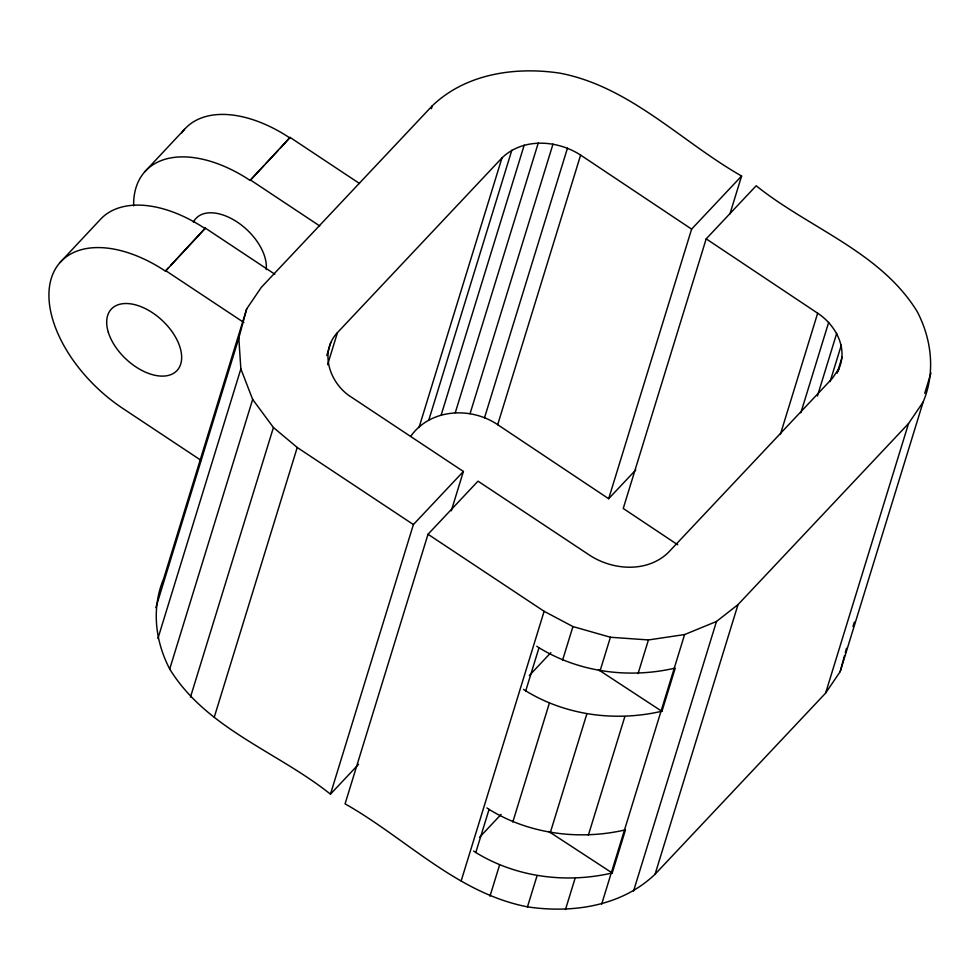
<?xml version="1.0" encoding="UTF-8"?>
<svg xmlns="http://www.w3.org/2000/svg" width="980" height="980" viewBox="0 0 980 980"><rect width="100%" height="100%" fill="white"/><g stroke="black" fill="none" stroke-linecap="round" stroke-linejoin="round"><path stroke-width="1.47" d="M358.582 764.302L330.456 794.168C277.818 752.015 206.327 728.74 169.712 669.022C155.085 641.03 151.324 608.029 163.734 578.506L246.678 308.896L261.268 287.41L432.303 105.779C465.855 73.586 515.419 66.456 559.899 73.157C630.152 86.595 681.382 141.794 741.603 176.032L729.941 213.922M155.869 607.625L238.814 338.026L246.678 308.896M410.632 436.431C430.159 408.55 470.89 406.443 497.681 424.683L608.666 498.722L691.611 229.124L580.626 155.085C557.326 139.944 522.977 137.543 501.956 157.927L337.475 332.588C318.427 352.629 330.468 384.552 351.906 397.488L463.393 471.466L451.29 510.813M839.027 368.48C848.067 347.704 835.303 324.76 817.663 313.22L706.188 238.851L756.18 185.759C808.88 228.156 880.383 251.725 917.158 311.505C931.784 339.497 935.557 372.51 923.136 402.033L840.191 671.631L825.601 693.117L655.069 874.221C621.516 906.414 571.952 913.544 527.473 906.843C457.072 893.27 405.598 837.998 345.07 803.857L428.015 534.259L478.007 481.168L589.433 555.096C612.721 570.458 647.253 572.92 668.36 552.475L832.339 378.341L839.027 368.48L838.133 371.396M840.191 671.631L844.515 655.62M845.299 652.705L846.487 648.331M923.136 402.033L908.546 423.519L738.014 604.611L716.49 621.467L684.604 634.562L601.659 904.173M157.915 638.495L240.86 368.897L238.814 338.026M169.712 669.022L252.656 399.424L240.86 368.897M190.475 697.111L273.42 427.513L252.656 399.424M214.289 717.078L297.234 447.48L273.42 427.513M326.757 355.556L330.787 342.449M327.614 364.646L337.475 332.588M431.408 108.694L432.303 105.779M419.011 427.525L501.956 157.927M428.885 419.795L511.83 150.185M441.27 414.712L524.214 145.101M330.456 794.168L413.401 524.557L463.393 471.466M455.308 412.617L538.253 143.019M470.057 413.67L553.002 144.06M484.512 417.786L567.457 148.176M497.681 424.683L580.626 155.085M461.176 880.898L544.12 611.299L428.015 534.259M489.069 809.382C529.47 834.237 579.56 840.534 625.485 829.84L612.218 872.972C566.281 883.666 516.203 877.37 475.79 852.514L489.069 809.382L486.901 807.937M539 647.731C579.082 672.28 628.695 678.723 674.264 668.287L675.208 668.225L661.941 711.358L660.998 711.431C615.428 721.856 565.815 715.412 525.733 690.863L539 647.731L536.783 646.249M489.988 896.173L499.531 865.12M512.81 821.987L549.302 703.358M562.569 660.226L572.933 626.563L544.12 611.299M706.188 238.851L623.243 508.461L677.719 544.794M527.473 906.843L537.028 875.802M550.295 832.657L586.799 714.04M600.066 670.896L610.418 637.245L648.417 639.952L684.604 634.562M565.472 909.55L575.027 878.509M588.306 835.364L624.799 716.735M638.066 673.603L648.417 639.952M633.545 891.077L716.49 621.467M780.448 434.177L817.663 313.22M655.069 874.221L738.014 604.611M800.856 412.788L828.651 322.432M817.43 396.006L836.712 333.347M830.085 381.624L841.293 345.193M837.153 373.209L842.077 357.173M825.601 693.117L908.546 423.519M852.992 626.477L854.327 622.104M924.728 393.311L931 372.902M201.169 460.429L122.892 408.488A114.256 67.265 43.1 0 1 51.34 278.222A114.256 67.265 43.1 0 1 165.424 271.117L205.359 228.12L274.792 274.192M170.655 265.531L205.359 228.12M359.488 183.481L290.068 137.408L250.121 180.418A114.256 67.265 43.1 0 0 133.648 205.874M280.476 148.005L290.068 137.408M144.709 171.831L184.485 129.372M60.001 262.542L99.776 220.084A114.256 67.265 43.1 0 1 205.2 228.659M251.162 179.291L263.73 165.889M265.825 163.648L278.381 150.246M165.424 271.117L168.56 267.761M691.611 229.124L741.603 176.032M608.666 498.722L635.738 469.971M529.323 675.526L550.858 652.655M479.563 837.288L501.099 814.417M572.933 626.563L610.418 637.245M548.69 831.457L612.218 872.972M598.437 669.744L661.941 711.358M250.292 179.867L319.713 225.939M165.583 270.578L243.861 322.506M297.234 447.48L413.401 524.557M523.516 689.381L525.733 690.863M473.634 851.069L475.79 852.514M193.391 222.166A44.982 26.485 43.1 0 1 236.744 221.737A44.982 26.485 43.1 0 1 266.18 269.61M181.753 132.827A114.256 67.265 43.1 0 1 289.896 137.96M108.327 332.33A44.982 26.485 43.1 0 0 171.623 374.323A44.982 26.485 43.1 0 0 152.525 312.767A44.982 26.485 43.1 0 0 108.327 332.33"/></g></svg>
